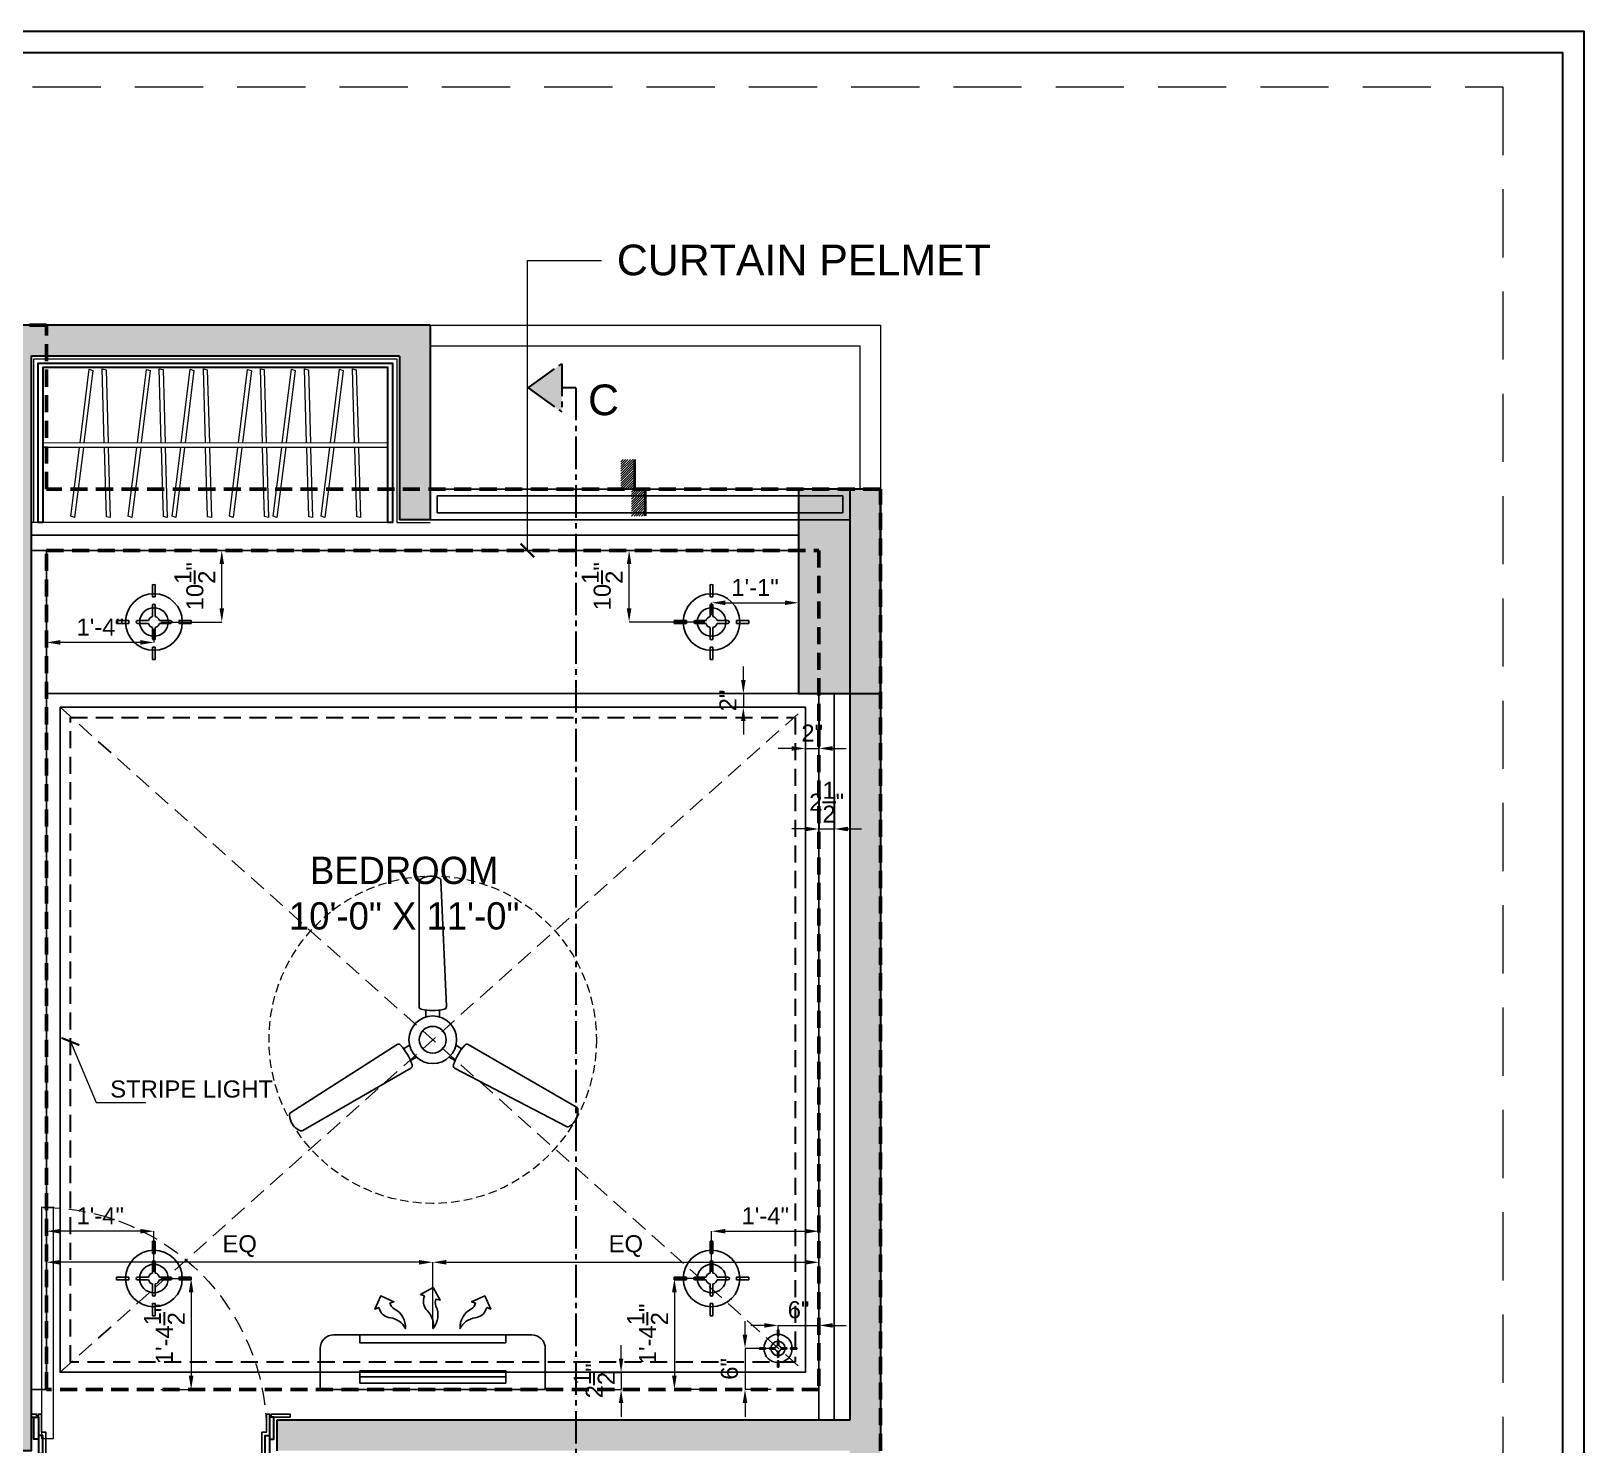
# Model space of a CAD drawing. Header units: inches. Extents: x 50354 to 53215, y -7830 to -6529.
# Drawn here: x 52413 to 52640.7, y -7439.3 to -7232 of the extents above; entities that cross this region are included whole.
import ezdxf

# ---------------------------------------------------------------- set-up
doc = ezdxf.new("R2010")
doc.units = ezdxf.units.IN
doc.header["$MEASUREMENT"] = 0
doc.header["$PDMODE"] = 2
for name, pattern in [('DASHED', [0.75, 0.5, -0.25]), ('DASHED2', [0.375, 0.25, -0.125]), ('HIDDEN', [0.375, 0.25, -0.125]), ('HIDDEN2', [0.1875, 0.125, -0.0625]), ('XR_1F_BASE PLAN$0$CENTER2', [28.575, 19.05, -3.175, 3.175, -3.175])]:
    doc.linetypes.add(name, pattern=pattern)
for name, color, linetype, lineweight in [('01_AR_furn', 32, 'Continuous', 9), ('DIM', 7, 'Continuous', 18), ('door', 251, 'Continuous', 9), ('FLOORING', 213, 'Continuous', 15), ('LVL.', 5, 'Continuous', 35), ('SK COLUMN', 7, 'Continuous', 30), ('wall', 7, 'Continuous', 30)]:
    doc.layers.add(name, color=color, linetype=linetype, lineweight=lineweight)
for name, color, linetype in [('A-ST-02 HATCH', 7, 'Continuous'), ('BEAM', 6, 'DASHED'), ('CEILING', 7, 'Continuous'), ('CILINNG', 3, 'Continuous'), ('ELE. TEXT', 7, 'Continuous'), ('ELETRICAL', 6, 'Continuous'), ('granite', 16, 'Continuous'), ('TEXT', 7, 'Continuous'), ('WINDOW', 5, 'Continuous')]:
    doc.layers.add(name, color=color, linetype=linetype)
doc.layers.add('FUNITURE', color=7, linetype='Continuous', lineweight=15, true_color=0x7d7673)
doc.styles.add('ARIAL', font='arial.ttf')
doc.styles.get("Standard").update_dxf_attribs({"font": 'ARLRDBD.TTF', "height": 3})
doc.dimstyles.new('dim01', dxfattribs={"dimtxt": 5.5, "dimasz": 4, "dimexe": 0, "dimexo": 1, "dimgap": 1, "dimtad": 1, "dimzin": 3, "dimdsep": 46, "dimlunit": 4, "dimtxsty": 'ARIAL', "dimblk": 'ARCHTICK', "dimcen": 4, "dimclrd": 250, "dimclre": 252, "dimclrt": 1, "dimadec": 0, "dimazin": 0, "dimtfac": 1, "dimtix": 1, "dimtmove": 2, "dimatfit": 3, "dimldrblk": 'ARCHTICK', "dimfxl": 1, "dimtolj": 1, "dimtzin": 0, "dimlwd": -1, "dimlwe": -1, "dimarcsym": 0})

# ---------------------------------------------------------------- blocks, each defined once
blk = doc.blocks.new('A$C429F5545')
at = {"layer": 'FLOORING', "ltscale": 20}
h = blk.add_hatch(dxfattribs=at)
h.set_pattern_fill('ANSI31', color=256)
h.set_pattern_definition([(45, (-31983.55618, 2830.83705), (-0.08838834765, 0.08838834765), [])])
h.paths.add_polyline_path([(2, 1.78), (0.01, 1.78), (0, 0.78), (1.99, 0.78), (1.99, 1)])
h.paths.add_polyline_path([(4.15, 1), (1.99, 1), (1.99, 0), (4.15, 0)])
at = {"layer": 'FLOORING', "ltscale": 20, "const_width": 0.2}
blk.add_lwpolyline([(0, 1.78), (1.99, 1.78), (1.99, 1), (4.15, 1)], dxfattribs=at)
blk = doc.blocks.new('A$C614923fe')
at = {"layer": 'door', "color": 252}
blk.add_lwpolyline([(-0.47, -0.46), (-2.22, -0.46), (-2.22, 33.44, 0.009223), (-0.47, 33.44)], format="xyb", close=True, dxfattribs=at)
at = {"layer": 'FUNITURE', "linetype": 'HIDDEN', "ltscale": 10}
blk.add_arc((-0.47, 0.47), 32.96, 90.434, 180, dxfattribs=at)
blk = doc.blocks.new('A$C8c215404')
at = {"layer": '01_AR_furn', "color": 250, "lineweight": 5}
for points in [[(-45.15, -11.02), (-43.82, -0.25), (-43.27, -0.43), (-44.58, -11.02)], [(-41.59, -11.06), (-41.9, -0.21), (-41.33, -0.32), (-41.03, -11.05)], [(-36.74, -11.04), (-35.41, -0.27), (-34.87, -0.45), (-36.18, -11.04)], [(-33.23, -11.03), (-33.54, -0.19), (-32.97, -0.29), (-32.67, -11.03)], [(-30.32, -11.02), (-28.99, -0.25), (-28.44, -0.43), (-29.75, -11.02)], [(-26.76, -11.06), (-27.07, -0.21), (-26.5, -0.32), (-26.19, -11.05)], [(-21.91, -11.04), (-20.58, -0.27), (-20.03, -0.45), (-21.34, -11.04)], [(-18.4, -11.03), (-18.71, -0.19), (-18.14, -0.29), (-17.84, -11.03)], [(-15.49, -11.02), (-14.16, -0.25), (-13.61, -0.43), (-14.92, -11.02)], [(-11.93, -11.06), (-12.24, -0.21), (-11.67, -0.32), (-11.36, -11.05)], [(-8.45, -11.02), (-7.12, -0.25), (-6.57, -0.43), (-7.88, -11.02)], [(-4.9, -11.06), (-5.2, -0.21), (-4.64, -0.32), (-4.33, -11.05)], [(-44.66, -11.71), (-45.94, -21.97), (-46.49, -21.78), (-45.23, -11.71)], [(-41.01, -11.75), (-40.71, -22), (-41.28, -21.89), (-41.57, -11.75)], [(-36.25, -11.73), (-37.53, -21.99), (-38.08, -21.8), (-36.82, -11.73)], [(-32.65, -11.72), (-32.35, -21.97), (-32.92, -21.86), (-33.22, -11.72)], [(-29.83, -11.71), (-31.11, -21.97), (-31.66, -21.78), (-30.39, -11.71)], [(-26.18, -11.75), (-25.88, -22), (-26.45, -21.89), (-26.74, -11.75)], [(-21.42, -11.73), (-22.7, -21.99), (-23.25, -21.8), (-21.99, -11.73)], [(-17.82, -11.72), (-17.52, -21.97), (-18.09, -21.86), (-18.38, -11.72)], [(-14.99, -11.71), (-16.28, -21.97), (-16.83, -21.78), (-15.56, -11.71)], [(-11.35, -11.75), (-11.05, -22), (-11.62, -21.89), (-11.91, -11.75)], [(-7.96, -11.71), (-9.24, -21.97), (-9.79, -21.78), (-8.53, -11.71)], [(-4.31, -11.75), (-4.02, -22), (-4.59, -21.89), (-4.88, -11.75)]]:
    blk.add_lwpolyline(points, dxfattribs=at)
at = {"layer": '01_AR_furn'}
blk.add_lwpolyline([(-50.62, -11.02), (0, -11.01), (0, -11.7), (-50.62, -11.71)], close=True, dxfattribs=at)
blk = doc.blocks.new('A$C5F573D35')
at = {"color": 1}
for p, q in [((-0.2, 5.48), (-0.2, 3.67)), ((0.2, 5.48), (0.2, 3.67)), ((-0.2, 2.41), (-0.2, 0.8)), ((0.2, 2.41), (0.2, 0.8)), ((-3.67, 0.2), (-5.48, 0.2)), ((-0.8, 0.2), (-2.41, 0.2)), ((2.41, 0.2), (0.8, 0.2)), ((5.48, 0.2), (3.67, 0.2)), ((-3.67, -0.2), (-5.48, -0.2)), ((-0.8, -0.2), (-2.41, -0.2)), ((-0.2, -0.8), (-0.2, -2.41)), ((0.2, -0.8), (0.2, -2.41)), ((2.41, -0.2), (0.8, -0.2)), ((5.48, -0.2), (3.67, -0.2)), ((-0.2, -3.67), (-0.2, -5.48)), ((0.2, -3.67), (0.2, -5.48))]:
    blk.add_line(p, q, dxfattribs=at)
for radius in [4.15, 2.09]:
    blk.add_circle((0, 0), radius, dxfattribs=at)
for centre, radius, start, end in [((0, 0), 5.48, 87.9033, 92.0967), ((0, 0), 3.68, 86.8732, 93.1268), ((0, 2.41), 0.201, 360, 180), ((0, 0), 5.48, 177.9033, 182.0967), ((0, 0), 3.68, 176.8732, 183.1268), ((-2.41, 0), 0.201, 90, 270), ((0, 0), 0.827, 104.0364, 165.9636), ((0, 0), 0.827, 14.0364, 75.9636), ((2.41, 0), 0.201, 270, 90), ((0, 0), 3.68, 356.8732, 3.1268), ((0, 0), 5.48, 357.9033, 2.0967), ((0, 0), 0.827, 194.0364, 255.9636), ((0, 0), 0.827, 284.0364, 345.9636), ((0, -2.41), 0.201, 180, 0), ((0, 0), 3.68, 266.8732, 273.1268), ((0, 0), 5.48, 267.9033, 272.0967)]:
    blk.add_arc(centre, radius, start, end, dxfattribs=at)
blk = doc.blocks.new('A$C0986755B')
for p, q in [((-3.21, 4.16), (-19.62, 12.7)), ((3.21, 4.16), (19.07, 13.32)), ((-5.21, 0.7), (-21.07, 9.86)), ((5.21, 0.7), (20.81, 10.64)), ((-2.39, 2.54), (-3.28, 3.05)), ((2.39, 2.54), (3.28, 3.05)), ((-3.39, 0.8), (-4.28, 1.32)), ((3.39, 0.8), (4.28, 1.32)), ((-1, -3.34), (-1, -4.36)), ((1, -3.34), (1, -4.36)), ((-2, -4.86), (-1.19, -23.34)), ((2, -4.86), (2, -23.18))]:
    blk.add_line(p, q)
at = {"linetype": 'HIDDEN2', "lineweight": 5, "ltscale": 10}
blk.add_circle((0, 0), 24, dxfattribs=at)
for radius in [3.49, 1.97]:
    blk.add_circle((0, 0), radius)
for centre, radius, start, end in [((-18.61, 10.43), 2.67, 122.7407, 184.0788), ((-19.82, 12.35), 0.4, 60, 126.1022), ((19.27, 12.97), 0.4, 53.8978, 120), ((18.34, 10.9), 2.67, 2.7407, 64.0788), ((-20.87, 10.2), 0.4, 173.8978, 240), ((20.61, 10.98), 0.4, 300, 6.1022), ((-11.03, 6.37), 8.44, 318.5193, 341.4807), ((-3.41, 3.82), 0.4, 341.4807, 60), ((3.41, 3.82), 0.4, 120, 198.5193), ((11.03, 6.37), 8.44, 198.5193, 221.4807), ((-5.01, 1.05), 0.4, 240, 318.5193), ((5.01, 1.05), 0.4, 221.4807, 300), ((-1.6, -4.86), 0.4, 101.4807, 180), ((0, -12.74), 8.44, 78.5193, 101.4807), ((1.6, -4.86), 0.4, 0, 78.5193), ((-0.79, -23.34), 0.4, 180, 246.1022), ((0.27, -21.33), 2.67, 242.7407, 304.0788), ((1.6, -23.18), 0.4, 293.8978, 0)]:
    blk.add_arc(centre, radius, start, end)
blk = doc.blocks.new('A$C714bed3f')
at = {"layer": 'ELETRICAL', "color": 5}
for p, q in [((5.79, 2.74), (27.21, 2.74)), ((5.79, 0.91), (5.79, 2.74)), ((27.21, 0.91), (27.21, 2.74)), ((5.79, 1.83), (27.21, 1.83)), ((5.79, 0.91), (27.21, 0.91))]:
    blk.add_line(p, q, dxfattribs=at)
at = {"layer": 'ELETRICAL', "color": 6}
for points in [[(8.59, 11.99), (8, 11.77), (8.87, 13.71), (10.81, 12.84), (10.22, 12.62, 0.193494), (10.84, 11.81, -0.295869), (12.5, 8.91, 0.253438), (10.29, 10.49, -0.276696), (8.7, 11.7)], [(15.28, 13.72), (14.68, 13.9), (16.54, 14.92), (17.57, 13.06), (16.96, 13.24, 0.193494), (16.96, 12.22, -0.295869), (16.54, 8.91, 0.253438), (15.73, 11.5, -0.276696), (15.19, 13.42)], [(24.41, 11.99), (25, 11.77), (24.13, 13.71), (22.19, 12.84), (22.78, 12.62, -0.193494), (22.16, 11.81, 0.295869), (20.5, 8.91, -0.253438), (22.71, 10.49, 0.276696), (24.3, 11.7)]]:
    blk.add_lwpolyline(points, format="xyb", close=True, dxfattribs=at)
at = {"layer": 'ELETRICAL', "color": 5}
blk.add_lwpolyline([(33, 6), (33, 0), (0, 0), (0, 6, -0.414214), (2, 8), (31, 8, -0.414214)], format="xyb", close=True, dxfattribs=at)
blk.add_lwpolyline([(5.79, 8), (5.79, 6.83), (27.21, 6.83), (27.21, 8)], close=True, dxfattribs=at)
blk = doc.blocks.new('*D802')
at = {"layer": 'Defpoints', "color": 0, "transparency": 16777216}
for p in [(52525.56, -7329.19), (52517.47, -7331.19), (52525.56, -7331.19)]:
    blk.add_point(p, dxfattribs=at)
at = {"layer": 'DIM', "transparency": 16777216}
for p, q in [((52517.47, -7327.19), (52517.47, -7325.19)), ((52517.47, -7329.19), (52517.47, -7331.19)), ((52517.47, -7333.19), (52517.47, -7335.19))]:
    blk.add_line(p, q, dxfattribs=at)
at = {"layer": 'DIM', "color": 252, "transparency": 16777216}
for p, q in [((52524.56, -7329.19), (52517.47, -7329.19)), ((52524.56, -7331.19), (52517.47, -7331.19))]:
    blk.add_line(p, q, dxfattribs=at)
at = {"layer": 'DIM', "transparency": 16777216}
for points in [[(52517.13, -7327.19), (52517.8, -7327.19), (52517.47, -7329.19)], [(52517.13, -7333.19), (52517.8, -7333.19), (52517.47, -7331.19)]]:
    blk.add_solid(points, dxfattribs=at)
at = {"layer": 'DIM', "color": 1, "lineweight": 30, "transparency": 16777216, "insert": (52515.21, -7330.19), "char_height": 2.5, "attachment_point": 5, "rotation": 90, "style": 'ARIAL'}
blk.add_mtext('\\A1;2"', dxfattribs=at)
blk = doc.blocks.new('_ArchTick')
at = {"color": 0, "linetype": 'ByBlock', "const_width": 0.15}
blk.add_lwpolyline([(-0.5, -0.5), (0.5, 0.5)], dxfattribs=at)
blk = doc.blocks.new('*D803')
at = {"layer": 'Defpoints', "color": 0, "transparency": 16777216}
for p in [(52526.56, -7331.19), (52528.56, -7331.19), (52528.56, -7337.22)]:
    blk.add_point(p, dxfattribs=at)
at = {"layer": 'DIM', "color": 252, "transparency": 16777216}
for p, q in [((52526.56, -7332.19), (52526.56, -7337.22)), ((52528.56, -7332.19), (52528.56, -7337.22))]:
    blk.add_line(p, q, dxfattribs=at)
at = {"layer": 'DIM', "transparency": 16777216}
for p, q in [((52524.56, -7337.22), (52522.56, -7337.22)), ((52526.56, -7337.22), (52528.56, -7337.22)), ((52530.56, -7337.22), (52532.56, -7337.22))]:
    blk.add_line(p, q, dxfattribs=at)
for points in [[(52524.56, -7336.89), (52524.56, -7337.55), (52526.56, -7337.22)], [(52530.56, -7336.89), (52530.56, -7337.55), (52528.56, -7337.22)]]:
    blk.add_solid(points, dxfattribs=at)
at = {"layer": 'DIM', "color": 1, "lineweight": 30, "transparency": 16777216, "insert": (52527.56, -7334.97), "char_height": 2.5, "attachment_point": 5, "style": 'ARIAL'}
blk.add_mtext('\\A1;2"', dxfattribs=at)
blk = doc.blocks.new('*D804')
at = {"layer": 'Defpoints', "color": 0, "transparency": 16777216}
for p in [(52415.31, -7318.69), (52431.06, -7318.69), (52415.31, -7321.68)]:
    blk.add_point(p, dxfattribs=at)
at = {"layer": 'DIM', "color": 252, "transparency": 16777216}
for p, q in [((52415.31, -7319.69), (52415.31, -7321.68)), ((52431.06, -7319.69), (52431.06, -7321.68))]:
    blk.add_line(p, q, dxfattribs=at)
at = {"layer": 'DIM', "transparency": 16777216}
blk.add_line((52429.06, -7321.68), (52417.31, -7321.68), dxfattribs=at)
for points in [[(52417.31, -7321.34), (52417.31, -7322.01), (52415.31, -7321.68)], [(52429.06, -7321.34), (52429.06, -7322.01), (52431.06, -7321.68)]]:
    blk.add_solid(points, dxfattribs=at)
at = {"layer": 'DIM', "color": 1, "lineweight": 30, "transparency": 16777216, "insert": (52423.18, -7319.42), "char_height": 2.5, "attachment_point": 5, "style": 'ARIAL'}
blk.add_mtext('\\A1;1\'-4"', dxfattribs=at)
blk = doc.blocks.new('*D805')
at = {"layer": 'Defpoints', "color": 0, "transparency": 16777216}
for p in [(52431.06, -7308.19), (52441, -7308.19), (52431.06, -7318.69)]:
    blk.add_point(p, dxfattribs=at)
at = {"layer": 'DIM', "color": 252, "transparency": 16777216}
for p, q in [((52432.06, -7308.19), (52441, -7308.19)), ((52432.06, -7318.69), (52441, -7318.69))]:
    blk.add_line(p, q, dxfattribs=at)
at = {"layer": 'DIM', "transparency": 16777216}
blk.add_line((52441, -7316.69), (52441, -7310.19), dxfattribs=at)
for points in [[(52440.67, -7310.19), (52441.33, -7310.19), (52441, -7308.19)], [(52440.67, -7316.69), (52441.33, -7316.69), (52441, -7318.69)]]:
    blk.add_solid(points, dxfattribs=at)
at = {"layer": 'DIM', "color": 1, "lineweight": 30, "transparency": 16777216, "insert": (52437.05, -7313.44), "char_height": 2.5, "attachment_point": 5, "rotation": 90, "style": 'ARIAL'}
blk.add_mtext('\\A1;10{\\H1x;\\S1/2;}"', dxfattribs=at)
blk = doc.blocks.new('*D806')
at = {"layer": 'Defpoints', "color": 0, "transparency": 16777216}
for p in [(52525.56, -7315.86), (52512.81, -7318.69), (52525.56, -7318.69)]:
    blk.add_point(p, dxfattribs=at)
at = {"layer": 'DIM', "color": 252, "transparency": 16777216}
for p, q in [((52512.81, -7317.69), (52512.81, -7315.86)), ((52525.56, -7317.69), (52525.56, -7315.86))]:
    blk.add_line(p, q, dxfattribs=at)
at = {"layer": 'DIM', "transparency": 16777216}
blk.add_line((52514.81, -7315.86), (52523.56, -7315.86), dxfattribs=at)
for points in [[(52514.81, -7315.53), (52514.81, -7316.2), (52512.81, -7315.86)], [(52523.56, -7315.53), (52523.56, -7316.2), (52525.56, -7315.86)]]:
    blk.add_solid(points, dxfattribs=at)
at = {"layer": 'DIM', "color": 1, "lineweight": 30, "transparency": 16777216, "insert": (52519.18, -7313.61), "char_height": 2.5, "attachment_point": 5, "style": 'ARIAL'}
blk.add_mtext('\\A1;1\'-1"', dxfattribs=at)
blk = doc.blocks.new('*D807')
at = {"layer": 'Defpoints', "color": 0, "transparency": 16777216}
for p in [(52500.72, -7308.19), (52512.81, -7308.19), (52512.81, -7318.69)]:
    blk.add_point(p, dxfattribs=at)
at = {"layer": 'DIM', "color": 252, "transparency": 16777216}
for p, q in [((52511.81, -7308.19), (52500.72, -7308.19)), ((52511.81, -7318.69), (52500.72, -7318.69))]:
    blk.add_line(p, q, dxfattribs=at)
at = {"layer": 'DIM', "transparency": 16777216}
blk.add_line((52500.72, -7316.69), (52500.72, -7310.19), dxfattribs=at)
for points in [[(52500.38, -7310.19), (52501.05, -7310.19), (52500.72, -7308.19)], [(52500.38, -7316.69), (52501.05, -7316.69), (52500.72, -7318.69)]]:
    blk.add_solid(points, dxfattribs=at)
at = {"layer": 'DIM', "color": 1, "lineweight": 30, "transparency": 16777216, "insert": (52496.77, -7313.44), "char_height": 2.5, "attachment_point": 5, "rotation": 90, "style": 'ARIAL'}
blk.add_mtext('\\A1;10{\\H1x;\\S1/2;}"', dxfattribs=at)
blk = doc.blocks.new('*D811')
at = {"layer": 'Defpoints', "color": 0, "transparency": 16777216}
for p in [(52528.56, -7421.81), (52522.56, -7425.19), (52528.56, -7425.19)]:
    blk.add_point(p, dxfattribs=at)
at = {"layer": 'DIM', "transparency": 16777216}
for p, q in [((52520.56, -7421.81), (52518.56, -7421.81)), ((52522.56, -7421.81), (52528.56, -7421.81)), ((52530.56, -7421.81), (52532.56, -7421.81))]:
    blk.add_line(p, q, dxfattribs=at)
at = {"layer": 'DIM', "color": 252, "transparency": 16777216}
for p, q in [((52522.56, -7424.19), (52522.56, -7421.81)), ((52528.56, -7424.19), (52528.56, -7421.81))]:
    blk.add_line(p, q, dxfattribs=at)
at = {"layer": 'DIM', "transparency": 16777216}
for points in [[(52520.56, -7421.48), (52520.56, -7422.14), (52522.56, -7421.81)], [(52530.56, -7421.48), (52530.56, -7422.14), (52528.56, -7421.81)]]:
    blk.add_solid(points, dxfattribs=at)
at = {"layer": 'DIM', "color": 1, "lineweight": 30, "transparency": 16777216, "insert": (52525.56, -7419.53), "char_height": 2.5, "attachment_point": 5, "style": 'ARIAL'}
blk.add_mtext('\\A1;6"', dxfattribs=at)
blk = doc.blocks.new('*D812')
at = {"layer": 'Defpoints', "color": 0, "transparency": 16777216}
for p in [(52522.56, -7425.19), (52517.71, -7431.19), (52522.56, -7431.19)]:
    blk.add_point(p, dxfattribs=at)
at = {"layer": 'DIM', "transparency": 16777216}
for p, q in [((52517.71, -7423.19), (52517.71, -7421.19)), ((52517.71, -7425.19), (52517.71, -7431.19)), ((52517.71, -7433.19), (52517.71, -7435.19))]:
    blk.add_line(p, q, dxfattribs=at)
at = {"layer": 'DIM', "color": 252, "transparency": 16777216}
for p, q in [((52521.56, -7425.19), (52517.71, -7425.19)), ((52521.56, -7431.19), (52517.71, -7431.19))]:
    blk.add_line(p, q, dxfattribs=at)
at = {"layer": 'DIM', "transparency": 16777216}
for points in [[(52517.37, -7423.19), (52518.04, -7423.19), (52517.71, -7425.19)], [(52517.37, -7433.19), (52518.04, -7433.19), (52517.71, -7431.19)]]:
    blk.add_solid(points, dxfattribs=at)
at = {"layer": 'DIM', "color": 1, "lineweight": 30, "transparency": 16777216, "insert": (52515.43, -7428.19), "char_height": 2.5, "attachment_point": 5, "rotation": 90, "style": 'ARIAL'}
blk.add_mtext('\\A1;6"', dxfattribs=at)
blk = doc.blocks.new('*D813')
at = {"layer": 'Defpoints', "color": 0, "transparency": 16777216}
for p in [(52528.56, -7408), (52512.81, -7414.94), (52528.56, -7414.94)]:
    blk.add_point(p, dxfattribs=at)
at = {"layer": 'DIM', "color": 252, "transparency": 16777216}
for p, q in [((52512.81, -7413.94), (52512.81, -7408)), ((52528.56, -7413.94), (52528.56, -7408))]:
    blk.add_line(p, q, dxfattribs=at)
at = {"layer": 'DIM', "transparency": 16777216}
blk.add_line((52514.81, -7408), (52526.56, -7408), dxfattribs=at)
for points in [[(52514.81, -7407.67), (52514.81, -7408.33), (52512.81, -7408)], [(52526.56, -7407.67), (52526.56, -7408.33), (52528.56, -7408)]]:
    blk.add_solid(points, dxfattribs=at)
at = {"layer": 'DIM', "color": 1, "lineweight": 30, "transparency": 16777216, "insert": (52520.68, -7405.74), "char_height": 2.5, "attachment_point": 5, "style": 'ARIAL'}
blk.add_mtext('\\A1;1\'-4"', dxfattribs=at)
blk = doc.blocks.new('*D814')
at = {"layer": 'Defpoints', "color": 0, "transparency": 16777216}
for p in [(52512.81, -7414.94), (52507.36, -7431.19), (52512.81, -7431.19)]:
    blk.add_point(p, dxfattribs=at)
at = {"layer": 'DIM', "color": 252, "transparency": 16777216}
for p, q in [((52511.81, -7414.94), (52507.36, -7414.94)), ((52511.81, -7431.19), (52507.36, -7431.19))]:
    blk.add_line(p, q, dxfattribs=at)
at = {"layer": 'DIM', "transparency": 16777216}
blk.add_line((52507.36, -7416.94), (52507.36, -7429.19), dxfattribs=at)
for points in [[(52507.02, -7416.94), (52507.69, -7416.94), (52507.36, -7414.94)], [(52507.02, -7429.19), (52507.69, -7429.19), (52507.36, -7431.19)]]:
    blk.add_solid(points, dxfattribs=at)
at = {"layer": 'DIM', "color": 1, "lineweight": 30, "transparency": 16777216, "insert": (52503.43, -7423.06), "char_height": 2.5, "attachment_point": 5, "rotation": 90, "style": 'ARIAL'}
blk.add_mtext('\\A1;1\'-4{\\H1x;\\S1/2;}"', dxfattribs=at)
blk = doc.blocks.new('*D787')
at = {"layer": 'Defpoints', "color": 0, "transparency": 16777216}
for p in [(52415.31, -7408), (52415.31, -7414.94), (52431.06, -7414.94)]:
    blk.add_point(p, dxfattribs=at)
at = {"layer": 'DIM', "color": 252, "transparency": 16777216}
for p, q in [((52415.31, -7413.94), (52415.31, -7408)), ((52431.06, -7413.94), (52431.06, -7408))]:
    blk.add_line(p, q, dxfattribs=at)
at = {"layer": 'DIM', "transparency": 16777216}
blk.add_line((52429.06, -7408), (52417.31, -7408), dxfattribs=at)
for points in [[(52417.31, -7407.67), (52417.31, -7408.33), (52415.31, -7408)], [(52429.06, -7407.67), (52429.06, -7408.33), (52431.06, -7408)]]:
    blk.add_solid(points, dxfattribs=at)
at = {"layer": 'DIM', "color": 1, "lineweight": 30, "transparency": 16777216, "insert": (52423.18, -7405.74), "char_height": 2.5, "attachment_point": 5, "style": 'ARIAL'}
blk.add_mtext('\\A1;1\'-4"', dxfattribs=at)
blk = doc.blocks.new('*D788')
at = {"layer": 'Defpoints', "color": 0, "transparency": 16777216}
for p in [(52431.06, -7414.94), (52431.06, -7431.19), (52436.51, -7431.19)]:
    blk.add_point(p, dxfattribs=at)
at = {"layer": 'DIM', "color": 252, "transparency": 16777216}
for p, q in [((52432.06, -7414.94), (52436.51, -7414.94)), ((52432.06, -7431.19), (52436.51, -7431.19))]:
    blk.add_line(p, q, dxfattribs=at)
at = {"layer": 'DIM', "transparency": 16777216}
blk.add_line((52436.51, -7416.94), (52436.51, -7429.19), dxfattribs=at)
for points in [[(52436.17, -7416.94), (52436.84, -7416.94), (52436.51, -7414.94)], [(52436.17, -7429.19), (52436.84, -7429.19), (52436.51, -7431.19)]]:
    blk.add_solid(points, dxfattribs=at)
at = {"layer": 'DIM', "color": 1, "lineweight": 30, "transparency": 16777216, "insert": (52432.58, -7423.06), "char_height": 2.5, "attachment_point": 5, "rotation": 90, "style": 'ARIAL'}
blk.add_mtext('\\A1;1\'-4{\\H1x;\\S1/2;}"', dxfattribs=at)
blk = doc.blocks.new('*D789')
at = {"layer": 'Defpoints', "color": 0, "transparency": 16777216}
for p in [(52528.56, -7342.99), (52530.81, -7342.99), (52530.81, -7349.03)]:
    blk.add_point(p, dxfattribs=at)
at = {"layer": 'DIM', "color": 252, "transparency": 16777216}
for p, q in [((52528.56, -7343.99), (52528.56, -7349.03)), ((52530.81, -7343.99), (52530.81, -7349.03))]:
    blk.add_line(p, q, dxfattribs=at)
at = {"layer": 'DIM', "transparency": 16777216}
for p, q in [((52526.56, -7349.03), (52524.56, -7349.03)), ((52528.56, -7349.03), (52530.81, -7349.03)), ((52532.81, -7349.03), (52534.81, -7349.03))]:
    blk.add_line(p, q, dxfattribs=at)
for points in [[(52526.56, -7348.7), (52526.56, -7349.36), (52528.56, -7349.03)], [(52532.81, -7348.7), (52532.81, -7349.36), (52530.81, -7349.03)]]:
    blk.add_solid(points, dxfattribs=at)
at = {"layer": 'DIM', "color": 1, "lineweight": 30, "transparency": 16777216, "insert": (52529.68, -7345.1), "char_height": 2.5, "attachment_point": 5, "style": 'ARIAL'}
blk.add_mtext('\\A1;2{\\H1x;\\S1/2;}"', dxfattribs=at)
blk = doc.blocks.new('WFEFEF')
at = {"layer": 'CEILING', "lineweight": 30, "ltscale": 5}
h = blk.add_hatch(color=5, dxfattribs=at)
h.dxf.hatch_style = 1
h.paths.add_polyline_path([(51697.76, -6630.75), (51692.83, -6627.21), (51697.76, -6627.21)])
h.paths.add_polyline_path([(51697.76, -6627.21), (51692.83, -6627.21), (51697.76, -6623.68)])
h = blk.add_hatch(color=5, dxfattribs=at)
h.dxf.hatch_style = 1
h.paths.add_polyline_path([(51697.76, -6784.01), (51692.83, -6787.54), (51697.76, -6787.54)])
h.paths.add_polyline_path([(51697.76, -6787.54), (51692.83, -6787.54), (51697.76, -6791.08)])
at = {"layer": 'CEILING', "color": 5, "linetype": 'XR_1F_BASE PLAN$0$CENTER2', "lineweight": 30, "ltscale": 0.25}
blk.add_line((51699.83, -6627.21), (51697.76, -6627.21), dxfattribs=at)
for points in [[(51692.83, -6627.21), (51697.76, -6623.68)], [(51697.76, -6623.68), (51697.76, -6630.75)], [(51699.83, -6627.21), (51699.83, -6787.54), (51692.83, -6787.54)], [(51692.83, -6627.21), (51697.76, -6630.75)], [(51692.83, -6787.54), (51697.76, -6784.01)], [(51697.76, -6791.08), (51697.76, -6784.01)], [(51692.83, -6787.54), (51697.76, -6791.08)]]:
    blk.add_lwpolyline(points, dxfattribs=at)
blk = doc.blocks.new('*D793')
at = {"layer": 'Defpoints', "color": 0, "transparency": 16777216}
for p in [(52495.64, -7428.69), (52495.64, -7431.19), (52499.54, -7431.19)]:
    blk.add_point(p, dxfattribs=at)
at = {"layer": 'DIM', "transparency": 16777216}
for p, q in [((52499.54, -7426.69), (52499.54, -7424.69)), ((52499.54, -7428.69), (52499.54, -7431.19)), ((52499.54, -7433.19), (52499.54, -7435.19))]:
    blk.add_line(p, q, dxfattribs=at)
at = {"layer": 'DIM', "color": 252, "transparency": 16777216}
for p, q in [((52496.64, -7428.69), (52499.54, -7428.69)), ((52496.64, -7431.19), (52499.54, -7431.19))]:
    blk.add_line(p, q, dxfattribs=at)
at = {"layer": 'DIM', "transparency": 16777216}
for points in [[(52499.21, -7426.69), (52499.87, -7426.69), (52499.54, -7428.69)], [(52499.21, -7433.19), (52499.87, -7433.19), (52499.54, -7431.19)]]:
    blk.add_solid(points, dxfattribs=at)
at = {"layer": 'DIM', "color": 1, "lineweight": 30, "transparency": 16777216, "insert": (52495.61, -7429.94), "char_height": 2.5, "attachment_point": 5, "rotation": 90, "style": 'ARIAL'}
blk.add_mtext('\\A1;2{\\H1x;\\S1/2;}"', dxfattribs=at)
blk = doc.blocks.new('*D828')
at = {"layer": 'Defpoints', "color": 0, "transparency": 16777216}
for p in [(52415.31, -7412.55), (52415.31, -7423.19), (52471.93, -7423.19)]:
    blk.add_point(p, dxfattribs=at)
at = {"layer": 'DIM', "color": 252, "transparency": 16777216}
for p, q in [((52415.31, -7422.19), (52415.31, -7412.55)), ((52471.93, -7422.19), (52471.93, -7412.55))]:
    blk.add_line(p, q, dxfattribs=at)
at = {"layer": 'DIM', "transparency": 16777216}
blk.add_line((52469.93, -7412.55), (52417.31, -7412.55), dxfattribs=at)
for points in [[(52417.31, -7412.22), (52417.31, -7412.89), (52415.31, -7412.55)], [(52469.93, -7412.22), (52469.93, -7412.89), (52471.93, -7412.55)]]:
    blk.add_solid(points, dxfattribs=at)
at = {"layer": 'DIM', "color": 1, "lineweight": 30, "transparency": 16777216, "insert": (52443.62, -7410.18), "char_height": 2.5, "attachment_point": 5, "style": 'ARIAL'}
blk.add_mtext('\\A1;EQ', dxfattribs=at)
blk = doc.blocks.new('*D829')
at = {"layer": 'Defpoints', "color": 0, "transparency": 16777216}
for p in [(52528.56, -7412.55), (52471.93, -7423.19), (52528.56, -7423.19)]:
    blk.add_point(p, dxfattribs=at)
at = {"layer": 'DIM', "color": 252, "transparency": 16777216}
for p, q in [((52471.93, -7422.19), (52471.93, -7412.55)), ((52528.56, -7422.19), (52528.56, -7412.55))]:
    blk.add_line(p, q, dxfattribs=at)
at = {"layer": 'DIM', "transparency": 16777216}
blk.add_line((52473.93, -7412.55), (52526.56, -7412.55), dxfattribs=at)
for points in [[(52473.93, -7412.22), (52473.93, -7412.89), (52471.93, -7412.55)], [(52526.56, -7412.22), (52526.56, -7412.89), (52528.56, -7412.55)]]:
    blk.add_solid(points, dxfattribs=at)
at = {"layer": 'DIM', "color": 1, "lineweight": 30, "transparency": 16777216, "insert": (52500.24, -7410.18), "char_height": 2.5, "attachment_point": 5, "style": 'ARIAL'}
blk.add_mtext('\\A1;EQ', dxfattribs=at)

msp = doc.modelspace()

# ---------------------------------------------------------------- hatches: boundary and pattern name
at = {"layer": 'A-ST-02 HATCH', "ltscale": 5, "transparency": 33554534}
h = msp.add_hatch(color=256, dxfattribs=at)
h.dxf.hatch_style = 1
h.paths.add_polyline_path([(52413.05591, -7279.68522), (52467.05591, -7279.68522), (52467.05591, -7303.68522), (52471.55591, -7303.68522), (52471.55591, -7275.18522), (52350.05591, -7275.18522), (52350.05591, -7303.68522), (52354.55591, -7303.68522), (52354.55591, -7279.68522), (52408.55591, -7279.68522), (52408.55591, -7440.18522), (52413.05591, -7440.18522)])
h.paths.add_polyline_path([(52616.05591, -7596.68522), (52611.55591, -7596.68522), (52611.55591, -7727.18522), (52461.55591, -7727.18522), (52461.55591, -7736.18522), (52616.05591, -7736.18522)])
h.paths.add_polyline_path([(52419.55591, -7596.68522), (52415.05591, -7596.68522), (52415.05591, -7736.18522), (52419.55591, -7736.18522)])
h.paths.add_polyline_path([(52415.05591, -7649.18522), (52391.05591, -7649.18522), (52391.05591, -7653.68522), (52415.05591, -7653.68522)])
h.paths.add_polyline_path([(52415.05591, -7731.68522), (52391.05591, -7731.68522), (52391.05591, -7736.18522), (52415.05591, -7736.18522)])
h.paths.add_polyline_path([(52335.05591, -7574.68522), (52330.55591, -7574.68522), (52330.55591, -7601.18522), (52385.05591, -7601.18522), (52385.05591, -7596.68522), (52335.05591, -7596.68522)])
h.paths.add_polyline_path([(52496.05591, -7492.68522), (52537.55591, -7492.68522), (52537.55591, -7476.18522), (52533.05591, -7476.18522), (52533.05591, -7488.18522), (52453.55591, -7488.18522), (52453.55591, -7470.18522), (52449.05591, -7470.18522), (52449.05591, -7492.68522), (52491.55591, -7492.68522), (52491.55591, -7601.18522), (52496.05591, -7601.18522)])
h.paths.add_polyline_path([(52372.55591, -7435.68522), (52368.05591, -7435.68522), (52368.05591, -7488.18522), (52321.55591, -7488.18522), (52321.55591, -7492.68522), (52330.55591, -7492.68522), (52330.55591, -7517.08522), (52335.05591, -7517.08522), (52335.05591, -7492.68522), (52372.55591, -7492.68522)])
h.paths.add_polyline_path([(52338.05591, -7435.68522), (52288.55591, -7435.68522), (52288.55591, -7299.18522), (52284.05591, -7299.18522), (52284.05591, -7435.68522), (52234.55591, -7435.68522), (52234.55591, -7440.18522), (52284.05591, -7440.18522), (52284.05591, -7488.18522), (52275.05591, -7488.18522), (52275.05591, -7492.68522), (52297.55591, -7492.68522), (52297.55591, -7488.18522), (52288.55591, -7488.18522), (52288.55591, -7440.18522), (52338.05591, -7440.18522)])
h.paths.add_polyline_path([(52537.55591, -7299.18522), (52533.05591, -7299.18522), (52533.05591, -7435.68522), (52449.05591, -7435.68522), (52449.05591, -7440.18522), (52533.05591, -7440.18522), (52533.05591, -7452.18522), (52537.55591, -7452.18522), (52537.55591, -7440.18522)])
at = {"layer": 'SK COLUMN', "lineweight": 30}
h = msp.add_hatch(color=1, dxfattribs=at)
h.dxf.hatch_style = 1
h.paths.add_polyline_path([(52525.55591, -7329.18522), (52537.55591, -7329.18522), (52537.55591, -7299.18522), (52525.55591, -7299.18522)])

# ---------------------------------------------------------------- linework, layer by layer
at = {"layer": 'BEAM', "color": 240, "lineweight": 53, "ltscale": 5, "true_color": 0xed1f24}
msp.add_lwpolyline([(52265.30591, -7492.68522), (52330.55591, -7492.68522), (52330.55591, -7601.18522), (52415.05591, -7601.18522), (52415.05591, -7736.18522), (52616.05591, -7736.18522), (52616.05591, -7593.68522), (52496.05591, -7593.68522), (52496.05591, -7492.68522), (52537.55591, -7492.68522), (52537.55591, -7299.18522), (52415.30591, -7299.18522), (52415.30591, -7275.18522), (52406.30591, -7275.18522), (52406.30591, -7299.18522), (52281.80591, -7299.18522), (52281.80591, -7483.68522), (52265.30591, -7483.68522)], dxfattribs=at)
msp.add_lwpolyline([(52528.55591, -7431.18522), (52415.30591, -7431.18522), (52415.30591, -7308.18522), (52528.55591, -7308.18522)], close=True, dxfattribs=at)
at = {"layer": 'CEILING', "ltscale": 5}
for points in [[(52525.55591, -7305.93522), (52413.05591, -7305.93522), (52413.05591, -7308.18522), (52525.55591, -7308.18522)], [(52417.30591, -7331.18522), (52526.55591, -7331.18522), (52526.55591, -7428.68522), (52417.30591, -7428.68522)], [(52414.75591, -7441.70522), (52415.22591, -7441.70522), (52415.22591, -7437.46522), (52414.57591, -7437.46522), (52414.57591, -7434.81533), (52414.10591, -7434.81532), (52414.10591, -7437.93522), (52414.75591, -7437.93522)], [(52447.35591, -7441.70522), (52446.88591, -7441.70522), (52446.88591, -7437.46522), (52447.53591, -7437.46522), (52447.53591, -7434.81533), (52448.00591, -7434.81532), (52448.00591, -7437.93522), (52447.35591, -7437.93522)], [(52451.00591, -7435.28528), (52448.00591, -7435.28532), (52448.00591, -7435.05027), (52448.25591, -7435.05026), (52448.2559, -7434.81532), (52451.00591, -7434.81522)]]:
    msp.add_lwpolyline(points, close=True, dxfattribs=at)
for points in [[(52413.05591, -7431.18522), (52413.05591, -7308.18522), (52525.55591, -7308.18522)], [(52525.55591, -7308.18522), (52415.30591, -7308.18522), (52415.30591, -7431.18522), (52413.05591, -7431.18522)], [(52525.55591, -7329.18522), (52415.30591, -7329.18522)], [(52528.55591, -7329.18522), (52528.55591, -7435.68522)], [(52530.80591, -7329.18522), (52530.80591, -7435.68522)], [(52414.10591, -7435.28522), (52413.05591, -7435.28523), (52413.05591, -7434.81523), (52413.8559, -7434.81522), (52413.85591, -7435.05017), (52414.10591, -7435.05016), (52414.10591, -7435.28511)]]:
    msp.add_lwpolyline(points, dxfattribs=at)
at = {"layer": 'CILINNG', "color": 2, "linetype": 'HIDDEN', "lineweight": 30, "ltscale": 10}
msp.add_lwpolyline([(52418.80591, -7332.68522), (52525.05591, -7332.68522), (52525.05591, -7427.18522), (52418.80591, -7427.18522)], close=True, dxfattribs=at)
at = {"layer": 'ELETRICAL', "color": 7, "linetype": 'DASHED2', "ltscale": 10, "true_color": 0xffffff}
for p, q in [((52417.30591, -7428.68522), (52526.55591, -7331.18522)), ((52417.30591, -7331.18522), (52526.55591, -7428.68522))]:
    msp.add_line(p, q, dxfattribs=at)
at = {"layer": 'FUNITURE', "color": 0, "linetype": 'DASHED', "ltscale": 20}
msp.add_lwpolyline([(52628.82942, -7767.15601), (52233.26799, -7767.15601), (52233.26799, -7240.21791), (52628.82942, -7240.21791)], close=True, dxfattribs=at)
at = {"layer": 'FUNITURE', "ltscale": 20}
for points in [[(52413.45591, -7304.08522), (52413.45591, -7280.08522), (52466.65591, -7280.08522), (52466.65591, -7304.08522), (52471.55591, -7304.08522)], [(52465.36591, -7304.08522), (52413.05591, -7304.08522)], [(52466.01591, -7304.08522), (52465.36591, -7304.08522)], [(52413.45591, -7435.28522), (52413.05591, -7435.28522)]]:
    msp.add_lwpolyline(points, dxfattribs=at)
at = {"layer": 'FUNITURE', "ltscale": 5}
msp.add_lwpolyline([(52415.30591, -7308.18522), (52415.30591, -7329.18522)], dxfattribs=at)
at = {"layer": 'granite', "lineweight": 30}
for points in [[(52414.74591, -7304.08522), (52414.09591, -7304.08522), (52414.09591, -7280.72522), (52466.01591, -7280.72522), (52466.01591, -7304.08522), (52465.36591, -7304.08522), (52465.36591, -7281.37522), (52414.74591, -7281.37522)], [(52413.45591, -7435.28522), (52414.10591, -7435.28522), (52414.10591, -7438.48338), (52413.45591, -7438.48338)], [(52448.65591, -7435.28522), (52448.00591, -7435.28522), (52448.00591, -7438.48338), (52448.65591, -7438.48338)], [(52414.75591, -7437.93522), (52414.10591, -7437.93522), (52414.10591, -7440.58522), (52414.75591, -7440.58522)], [(52447.35591, -7437.93522), (52448.00591, -7437.93522), (52448.00591, -7441.10522), (52447.35591, -7441.75522)]]:
    msp.add_lwpolyline(points, close=True, dxfattribs=at)
at = {"layer": 'SK COLUMN', "lineweight": 30}
msp.add_lwpolyline([(52537.55591, -7299.18522), (52525.55591, -7299.18522), (52525.55591, -7329.18522), (52537.55591, -7329.18522)], close=True, dxfattribs=at)
at = {"layer": 'wall', "ltscale": 20}
for p, q in [((52471.55591, -7275.18522), (52350.05591, -7275.18522)), ((52471.55591, -7275.18522), (52471.55591, -7303.68522)), ((52467.05591, -7279.68522), (52467.05591, -7303.68522)), ((52533.05591, -7299.18522), (52533.05591, -7435.68522)), ((52537.55591, -7299.18522), (52533.05591, -7299.18522)), ((52537.55591, -7299.18522), (52537.55591, -7440.18522)), ((52471.55591, -7303.68522), (52467.05591, -7303.68522)), ((52449.05591, -7435.68522), (52449.05591, -7440.18522)), ((52533.05591, -7435.68522), (52449.05591, -7435.68522))]:
    msp.add_line(p, q, dxfattribs=at)
at = {"layer": 'wall', "color": 0, "lineweight": 30}
for points in [[(52225.79027, -7232.04336), (52640.70591, -7232.04336), (52640.70591, -7830.0545), (52225.79027, -7830.0545)], [(52228.92918, -7235.18226), (52637.567, -7235.18226), (52637.567, -7826.9156), (52228.92918, -7826.9156)]]:
    msp.add_lwpolyline(points, close=True, dxfattribs=at)
at = {"layer": 'wall', "lineweight": 0, "ltscale": 20}
for points in [[(52471.55591, -7275.18522), (52537.55591, -7275.18522), (52537.55591, -7299.18522)], [(52471.55591, -7278.18522), (52534.55591, -7278.18522), (52534.55591, -7299.18522)]]:
    msp.add_lwpolyline(points, dxfattribs=at)
at = {"layer": 'wall', "ltscale": 20}
msp.add_lwpolyline([(52467.05591, -7279.68522), (52413.05591, -7279.68522), (52413.05591, -7440.18522), (52408.55591, -7440.18522), (52408.55591, -7279.68522)], dxfattribs=at)
at = {"layer": 'WINDOW'}
for points in [[(52533.05591, -7299.18522), (52471.55591, -7299.18522), (52471.55591, -7303.68522), (52533.05591, -7303.68522)], [(52532.03318, -7300.20794), (52472.57864, -7300.20794), (52472.57864, -7302.66249), (52532.03318, -7302.66249)]]:
    msp.add_lwpolyline(points, close=True, dxfattribs=at)

# ---------------------------------------------------------------- block references
at = {"layer": 'CEILING'}
msp.add_blockref('WFEFEF', (793.08821, -657.13509), dxfattribs=at)
at = {"layer": 'ELETRICAL', "ltscale": 8, "xscale": -1}
for p in [(52431.05591, -7318.68522), (52512.80591, -7318.68522), (52431.05591, -7414.93522)]:
    msp.add_blockref('A$C5F573D35', p, dxfattribs=at)
at = {"layer": 'ELETRICAL', "ltscale": 8, "rotation": 180}
msp.add_blockref('A$C0986755B', (52471.93091, -7379.93522), dxfattribs=at)
at = {"layer": 'ELETRICAL', "ltscale": 8}
msp.add_blockref('A$C5F573D35', (52512.80591, -7414.93522), dxfattribs=at)
at = {"layer": 'ELETRICAL', "color": 5}
msp.add_blockref('A$C714bed3f', (52455.43091, -7431.18522), dxfattribs=at)
at = {"layer": 'ELETRICAL', "ltscale": 8, "xscale": -0.5, "yscale": 0.5, "zscale": 0.5}
msp.add_blockref('A$C5F573D35', (52522.55591, -7425.18522), dxfattribs=at)
at = {"layer": 'FUNITURE', "ltscale": 20}
msp.add_blockref('A$C8c215404', (52465.36591, -7281.37522), dxfattribs=at)
at = {"layer": 'FUNITURE', "ltscale": 20, "xscale": -1}
msp.add_blockref('A$C614923fe', (52414.10591, -7437.93522), dxfattribs=at)
at = {"layer": 'LVL.', "ltscale": 20, "xscale": -2, "yscale": 2, "zscale": 2, "rotation": 270}
msp.add_blockref('A$C429F5545', (52499.52107, -7303.15759), dxfattribs=at)

# ---------------------------------------------------------------- texts
at = {"layer": 'CEILING', "color": 5, "linetype": 'XR_1F_BASE PLAN$0$CENTER2', "lineweight": 30, "ltscale": 0.25, "insert": (52494.69571, -7283.86026), "char_height": 4.5, "attachment_point": 1}
msp.add_mtext('{\\fArial Baltic|b0|i0|c0|p34;C}', dxfattribs=at)
at = {"layer": 'ELE. TEXT', "color": 0, "ltscale": 7}
for s, insert, char_height, attachment_point in [('{\\fArial Baltic|b0|i0|c0|p34;CURTAIN PELMET}', (52498.91996, -7263.35106), 4.5, 1), ('{\\fArial Baltic|b0|i0|c0|p34; STRIPE LIGHT}', (52448.51242, -7385.89911), 2.5, 3)]:
    msp.add_mtext(s, dxfattribs=dict(at, insert=insert, char_height=char_height, attachment_point=attachment_point))
at = {"layer": 'TEXT', "ltscale": 20, "insert": (52467.73717, -7358.45952), "char_height": 4, "attachment_point": 5}
msp.add_mtext_dynamic_manual_height_columns('BEDROOM \\P10\'-0" X 11\'-0"', width=36.9601878, gutter_width=1.15, heights=[0], dxfattribs=at)

# ---------------------------------------------------------------- dimensions: what is measured, and where the dimension line sits
at = {"layer": 'DIM', "color": 6, "lineweight": 30}
for base, p1, p2, angle, picture, middle in [((52440.99846, -7308.18522), (52431.05591, -7318.68522), (52431.05591, -7308.18522), 90, '*D805', (52437.05024, -7313.43522)), ((52500.71741, -7308.18522), (52512.80591, -7318.68522), (52512.80591, -7308.18522), 90, '*D807', (52496.76919, -7313.43522)), ((52517.46687, -7331.18522), (52525.55591, -7329.18522), (52525.55591, -7331.18522), 90, '*D802', (52515.21175, -7330.18522)), ((52415.3059102864, -7407.9998881932), (52431.0559102864, -7414.9352152242), (52415.3059102864, -7414.9352152242), 180, '*D787', (52423.1809102864, -7405.7447722314)), ((52436.5067098633, -7431.1852152242), (52431.0559102864, -7414.9352152242), (52431.0559102864, -7431.1852152242), 90, '*D788', (52432.579811273, -7423.0602152243)), ((52507.35511071, -7431.1852152242), (52512.8059102864, -7414.9352152242), (52512.8059102864, -7431.1852152242), 90, '*D814', (52503.4282121197, -7423.0602152243)), ((52517.70831, -7431.18522), (52522.55591, -7425.18522), (52522.55591, -7431.18522), 90, '*D812', (52515.43188, -7428.18522)), ((52499.5391, -7431.18522), (52495.64361, -7428.68522), (52495.64361, -7431.18522), 90, '*D793', (52495.6122, -7429.93522))]:
    dim = msp.add_linear_dim(base=base, p1=p1, p2=p2, angle=angle, dimstyle='dim01', override={"dimtxt": 2.5, "dimasz": 2, "dimdec": 1, "dimsah": 1, "dimclrd": 256, "dimfxl": 0.125}, dxfattribs=at)
    dim.commit()
    dim.dimension.update_dxf_attribs({"geometry": picture, "text_midpoint": middle})
for base, p1, p2, picture, middle in [((52525.5559102864, -7315.8642095482), (52512.8059102864, -7318.6852152244), (52525.5559102864, -7318.6852152244), '*D806', (52519.1809102864, -7313.6090935864)), ((52415.3059102864, -7321.6770229393), (52431.0559102864, -7318.6852152244), (52415.3059102864, -7318.6852152244), '*D804', (52423.1809102864, -7319.4219069775)), ((52528.55591, -7337.22118), (52526.55591, -7331.18522), (52528.55591, -7331.18522), '*D803', (52527.55591, -7334.96607)), ((52530.8059102864, -7349.0305600573), (52528.5559102864, -7342.9945934502), (52530.8059102864, -7342.9945934502), '*D789', (52529.6809102864, -7345.103661467)), ((52528.5559102864, -7407.9998881932), (52512.8059102864, -7414.9352152242), (52528.5559102864, -7414.9352152242), '*D813', (52520.6809102864, -7405.7447722314)), ((52528.55591, -7421.81016), (52522.55591, -7425.18522), (52528.55591, -7425.18522), '*D811', (52525.55591, -7419.53373))]:
    dim = msp.add_linear_dim(base=base, p1=p1, p2=p2, dimstyle='dim01', override={"dimtxt": 2.5, "dimasz": 2, "dimdec": 1, "dimsah": 1, "dimclrd": 256, "dimfxl": 0.125}, dxfattribs=at)
    dim.commit()
    dim.dimension.update_dxf_attribs({"geometry": picture, "text_midpoint": middle})
dim = msp.add_linear_dim(base=(52415.30591, -7412.55354), p1=(52471.93091, -7423.18522), p2=(52415.30591, -7423.18522), text='EQ', dimstyle='dim01', override={"dimtxt": 2.5, "dimasz": 2, "dimdec": 1, "dimsah": 1, "dimclrd": 256, "dimfxl": 0.125}, dxfattribs=at)
dim.commit()
dim.dimension.update_dxf_attribs({"geometry": '*D828', "text_midpoint": (52443.61841, -7410.18417)})
dim = msp.add_linear_dim(base=(52528.55591, -7412.55354), p1=(52471.93091, -7423.18522), p2=(52528.55591, -7423.18522), angle=180, text='EQ', dimstyle='dim01', override={"dimtxt": 2.5, "dimasz": 2, "dimdec": 1, "dimsah": 1, "dimclrd": 256, "dimfxl": 0.125}, dxfattribs=at)
dim.commit()
dim.dimension.update_dxf_attribs({"geometry": '*D829', "text_midpoint": (52500.24341, -7410.18417)})

# ---------------------------------------------------------------- leaders
for points in [[(52485.82028, -7308.18522), (52485.82028, -7265.70047), (52496.64977, -7265.70047)], [(52418.80591, -7380.18522), (52422.60582, -7389.12189), (52429.87687, -7389.12189)]]:
    msp.add_leader(points, dimstyle='dim01', override={"dimtxt": 2.5, "dimasz": 2, "dimdec": 1, "dimclrd": 256, "dimfxl": 0.125}, dxfattribs=at)

doc.saveas('drawing.dxf')
